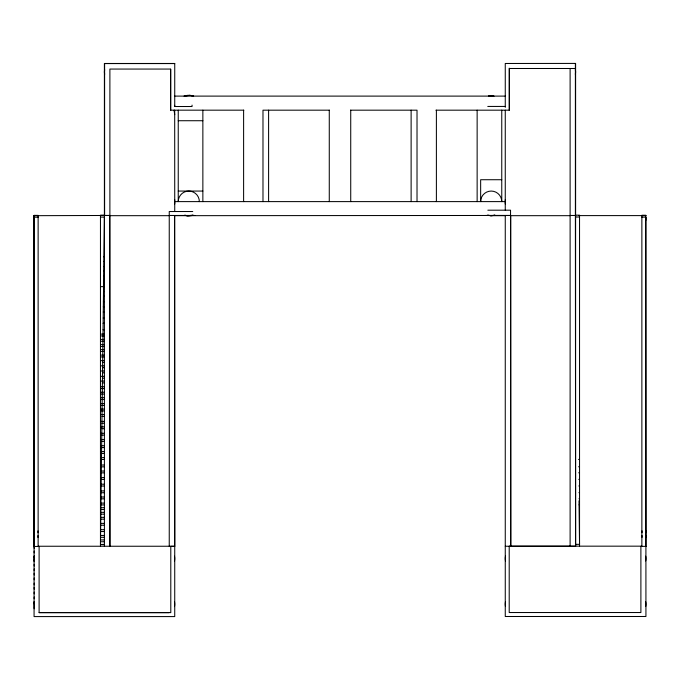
<?xml version="1.0" encoding="UTF-8"?>
<svg xmlns="http://www.w3.org/2000/svg" width="680" height="680" viewBox="0 0 680 680"><rect width="100%" height="100%" fill="white"/><g stroke="black" fill="none" stroke-linecap="round" stroke-linejoin="round"><path stroke-width="1.02" d="M34.068 546.626L34.195 215.373L38.131 215.373L38.131 546.626M645.804 220.405L645.804 217.294M505.265 204.025L505.265 199.656M174.734 105.332L174.488 106.513L192.049 106.513L192.049 105.111M174.734 199.656L174.734 204.025M184.356 96.109L189.831 95.336L193.638 96.109A14.875 14.875 0 0 0 184.076 96.067M192.993 215.126L187.493 215.823L184.85 215.228M174.734 215.679L510.544 215.466L510.544 210.188L487.849 210.188M174.743 63.572L104.609 63.572L104.609 215.466L109.888 215.466M575.39 68.493L509.422 68.493L509.422 110.177L435.931 110.177M174.734 96.109L505.265 96.109M487.772 106.437L505.265 106.437M243.823 110.177L170.561 110.169L170.561 69.062L109.888 69.062L109.888 546.244L109.675 215.466L34.068 215.679L34.068 616.582L174.734 616.582L174.734 215.466M329.409 110.177L262.981 110.177L262.981 201.612M350.498 110.177L417.019 110.177L417.019 201.612M178.245 120.725L202.861 120.725M501.755 179.724L480.649 179.724L480.649 201.612A10.549 10.549 0 0 1 491.198 191.063A10.549 10.549 0 0 1 501.755 201.612L501.755 110.177M178.245 191.063L202.861 191.063M174.734 201.612L505.265 201.612M192.737 211.531L169.244 211.531L169.244 546.244M575.603 215.169L579.538 215.169L579.538 546.167M104.397 215.245L100.462 215.245L100.462 546.244M100.462 215.424L104.397 215.424M169.244 215.466L194.778 215.466M485.784 215.466L510.544 215.466L510.756 546.244L510.756 215.679L570.112 215.679M570.112 215.466L575.39 215.466L575.603 546.244L505.265 546.244M641.869 215.466L645.804 215.466M34.195 215.543L38.131 215.543M578.748 215.602L645.932 215.602M109.888 215.679L169.244 215.679M100.462 217.081L104.397 217.081L100.462 544.604L104.397 544.604M575.603 216.996L579.538 216.996M34.195 217.201L38.131 217.201M641.869 217.124L645.804 217.124L645.932 546.55M103.921 256.844L104.397 256.844M103.87 261.426L104.397 261.426M103.802 266.569L104.397 266.569M103.751 270.767L104.397 270.767M103.691 275.638L104.397 275.638M103.632 281.087L104.397 281.087M100.462 286.646L104.397 286.646M103.504 291.524L104.397 291.524M103.445 296.233L104.397 296.233M103.385 301.597L104.397 301.597M103.317 306.723L104.397 306.723M103.258 312.001L104.397 312.001M103.181 318.036L104.397 318.036M103.122 323.289L104.397 323.289M103.046 329.724L104.397 329.724M100.462 334.109L104.397 334.109M100.462 335.937L104.397 335.937M100.462 339.43L104.397 339.43M100.462 341.258L104.397 341.258M100.462 344.599L104.397 344.599M100.462 346.434L104.397 346.434M100.462 349.579L104.397 349.579M100.462 351.407L104.397 351.407M100.462 355.104L104.397 355.104M100.462 356.932L104.397 356.932M100.462 360.655L104.397 360.655M102.654 362.482L104.397 362.482M100.462 365.84L104.397 365.84M102.587 367.668L104.397 367.668M100.462 370.982L104.397 370.982M102.527 372.81L104.397 372.81M100.462 376.337L104.397 376.337M102.459 378.165L104.397 378.165M100.462 381.063L104.397 381.063M102.408 382.891L104.397 382.891M100.462 386.75L104.397 386.75M100.462 388.586L104.397 388.586M100.462 392.241L104.397 392.241M100.462 394.069L104.397 394.069M100.462 397.681L104.397 397.681M100.462 399.517L104.397 399.517M100.462 403.572L104.397 403.572M100.462 405.399L104.397 405.399M100.462 409.071L104.397 409.071M100.462 410.907L104.397 410.907M100.462 414.519L104.397 414.519M102 416.347L104.397 416.347M100.462 421.396L104.397 421.396M101.923 423.224L104.397 423.224M100.462 426.861L104.397 426.861M101.855 428.689L104.397 428.689M100.462 433.287L104.397 433.287M101.779 435.115L104.397 435.115M100.462 439.484L104.397 439.484M101.703 441.312L104.397 441.312M100.462 445.748L104.397 445.748M100.462 447.576L104.397 447.576M100.462 451.622L104.397 451.622M100.462 453.45L104.397 453.45M100.462 457.657L104.397 457.657M578.519 459.408L579.538 459.408M100.462 459.485L104.397 459.485M100.462 465.018L104.397 465.018M100.462 466.846L104.397 466.846M578.604 466.769L579.538 466.769M100.462 471.036L104.397 471.036M578.68 472.787L579.538 472.787M100.462 472.863L104.397 472.863M100.462 477.598L104.397 477.598M100.462 479.425L104.397 479.425M578.756 479.349L579.538 479.349M100.462 484.202L104.397 484.202M578.833 485.954L579.538 485.954M100.462 486.03L104.397 486.03M100.462 490.917L104.397 490.917M100.462 492.745L104.397 492.745M578.918 492.668L579.538 492.668M100.462 497.004L104.397 497.004M100.462 498.831L104.397 498.831M578.994 498.754L579.538 498.754M100.462 503.098L104.397 503.098M100.462 504.925L104.397 504.925M579.062 504.849L579.538 504.849M100.462 507.713L104.397 507.713M100.462 509.541L104.397 509.541M100.462 512.337L104.397 512.337M100.462 514.165L104.397 514.165M100.462 517.336L104.397 517.336M100.462 519.163L104.397 519.163M100.462 523.379L104.397 523.379M100.462 525.207L104.397 525.207M100.462 529.703L104.397 529.703M100.462 531.531L104.397 531.531M645.932 532.652L645.975 530.825M100.462 535.457L104.397 535.457M100.462 537.285L104.397 537.285M645.932 537.361L646 535.534M100.462 539.937L104.397 539.937M100.462 541.764L104.397 541.764M100.462 544.417L104.397 544.417M575.603 544.34L579.538 544.34M509.464 546.167L641.869 546.167M34.068 546.244L34.195 215.373M38.131 546.244L174.734 546.244L174.522 215.466M34.068 546.457L39.108 546.457L39.108 612.62L168.963 612.637M174.734 546.321L170.791 546.321L170.791 612.62L39.108 612.62M645.932 546.371L640.891 546.371L640.891 612.535L509.21 612.535L509.21 546.244M34.068 606.951L34.195 608.779M505.265 215.679L490.067 215.679M174.692 110.169L174.734 211.531M493.323 96.109L488.469 96.109A14.331 14.331 0 0 1 494.062 96.135M174.734 114.614L174.02 110.177M579.012 500.786L579.538 544.527M642.031 530.825L642.031 532.652M642.064 535.534L642.064 537.361M641.869 546.55L641.869 215.288L645.804 215.288L645.932 616.496L505.265 616.496L505.265 215.466M575.603 546.244L575.603 63.418L505.265 63.478L505.265 107.321M575.39 63.435L575.39 215.466M570.112 68.493L570.112 546.244M509.21 68.187L509.21 110.177M505.265 110.177L505.265 210.188M477.139 110.177L477.139 201.612M436.39 110.177L436.39 201.612M411.12 110.177L411.12 201.612M350.727 110.177L350.727 201.612M329.273 110.177L329.273 201.612M268.6 110.177L268.6 201.612M243.61 110.177L243.61 201.612M202.861 110.177L202.861 201.612M178.245 110.177L178.245 201.612A10.549 10.549 0 0 1 188.802 191.063A10.549 10.549 0 0 1 199.35 201.612M174.734 106.513L174.743 63.469L104.397 63.478L104.397 546.244M170.756 69.173L170.756 110.169M37.97 530.902L37.97 532.729M37.936 535.611L37.936 537.438M34.195 546.457L34.195 548.284M34.195 551.072L34.195 552.899M34.195 555.807L34.195 557.634M34.195 559.92L34.195 561.756M34.195 564.221L34.195 566.049M34.195 568.871L34.195 570.698M34.195 573.197L34.195 575.025M34.195 577.966L34.195 579.802M34.195 583.091L34.195 584.919M34.195 587.333L34.195 589.16M34.195 592.067L34.195 593.895M34.195 596.946L34.195 598.774M34.195 601.545L34.195 603.373M193.026 215.245A14.271 14.271 0 0 1 184.739 215.296M104.686 74.188A8.508 8.508 0 0 1 104.686 69.785M505.504 560.966A12.376 12.376 0 0 1 505.504 556.13M645.694 601.707A12.376 12.376 0 0 1 645.694 606.543M645.694 556.13A12.376 12.376 0 0 1 645.694 560.966M505.504 606.543A12.376 12.376 0 0 1 505.504 601.707M174.496 601.783A12.376 12.376 0 0 1 174.496 606.619M34.306 561.042A12.376 12.376 0 0 1 34.306 556.206M34.306 606.619A12.376 12.376 0 0 1 34.306 601.783M174.496 556.206A12.376 12.376 0 0 1 174.496 561.042M575.314 69.785A8.508 8.508 0 0 1 575.314 74.188M494.844 215.194L491.198 215.679L487.56 215.194A14.068 14.068 0 0 0 494.844 215.194"/></g></svg>
